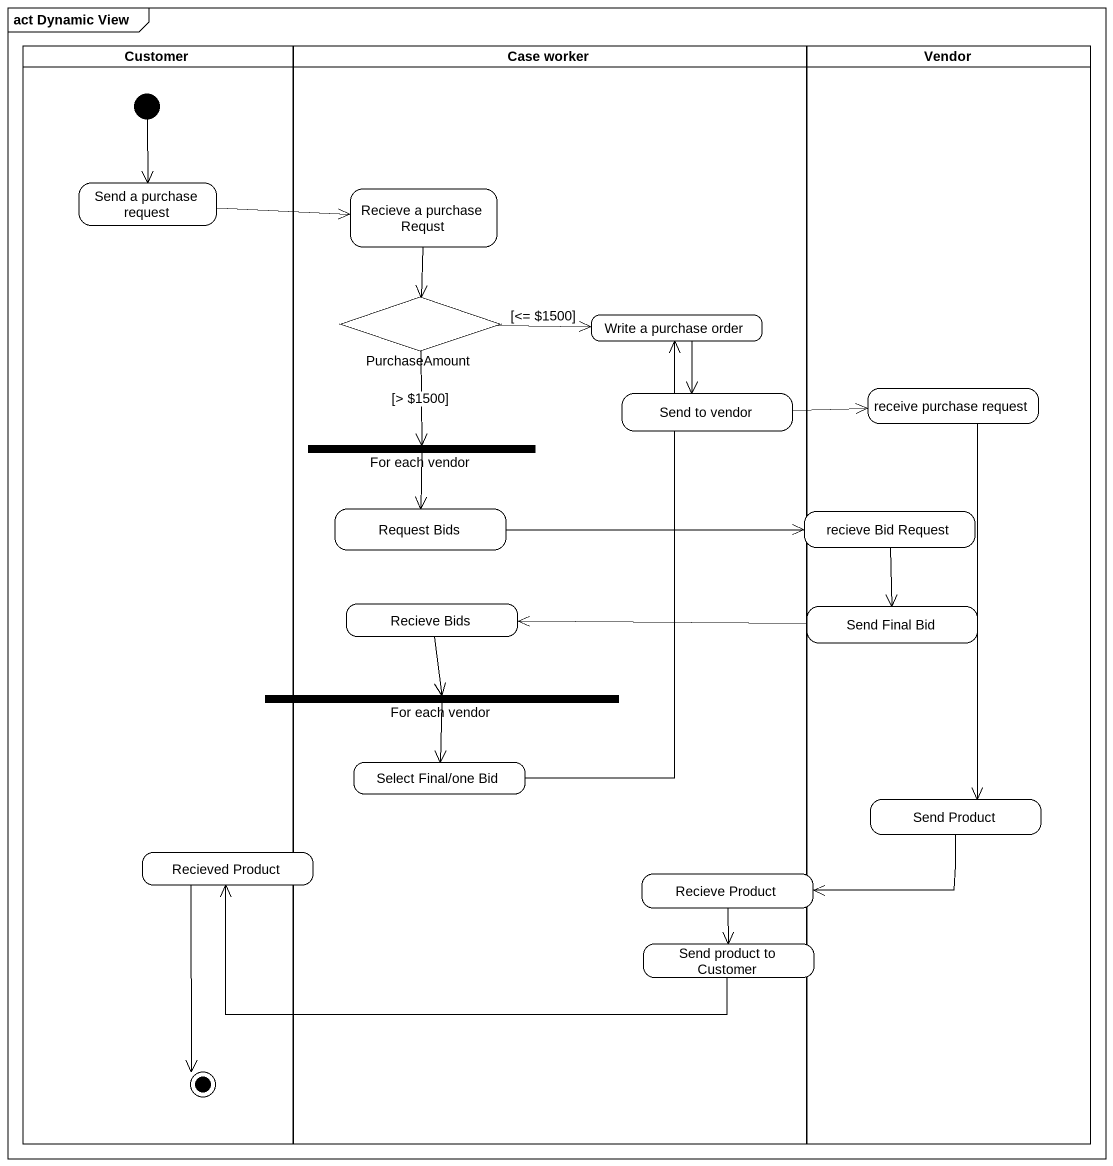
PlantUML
@startuml
mainframe act Dynamic View
hide empty description
state Customer <<partition>> {
  state "Send a purchase request" as Send_a_purchase_request
  state final1 <<end>>
  [*] --> Send_a_purchase_request
}
state "Case worker" as Case_worker <<partition>> {
  state "Recieve a purchase Requst" as Recieve_a_purchase_Requst
  state PurchaseAmount <<choice>>
  state "Write a purchase order" as Write_a_purchase_order
  state "For each vendor" as For_each_vendor <<fork>>
  state "Send to vendor" as Send_to_vendor
  state "Request Bids" as Request_Bids
  state "Recieve Bids" as Recieve_Bids
  state "Select Final/one Bid" as Select_Final_one_Bid
}
state Vendor <<partition>> {
  state "receive purchase request" as receive_purchase_request
  state "recieve Bid Request" as recieve_Bid_Request
  state "Send Final Bid" as Send_Final_Bid
  state "Send Product" as Send_Product
}
state "For each vendor" as For_each_vendor_2 <<fork>>
state "Recieved Product" as Recieved_Product
state "Recieve Product" as Recieve_Product
state "Send product to Customer" as Send_product_to_Customer
Send_a_purchase_request -right-> Recieve_a_purchase_Requst
Recieve_a_purchase_Requst --> PurchaseAmount
PurchaseAmount -right-> Write_a_purchase_order : [<= ~$1500]
PurchaseAmount --> For_each_vendor : [> ~$1500]
Write_a_purchase_order --> Send_to_vendor
receive_purchase_request --> Send_Product
For_each_vendor --> Request_Bids
Send_to_vendor -right-> receive_purchase_request
Request_Bids -right-> recieve_Bid_Request
recieve_Bid_Request --> Send_Final_Bid
Recieve_Bids --> For_each_vendor_2
Send_Final_Bid -left-> Recieve_Bids
For_each_vendor_2 --> Select_Final_one_Bid
Select_Final_one_Bid -up-> Write_a_purchase_order
Send_Product -left-> Recieve_Product
Recieved_Product --> final1
Recieve_Product --> Send_product_to_Customer
Send_product_to_Customer -left-> Recieved_Product
@enduml
